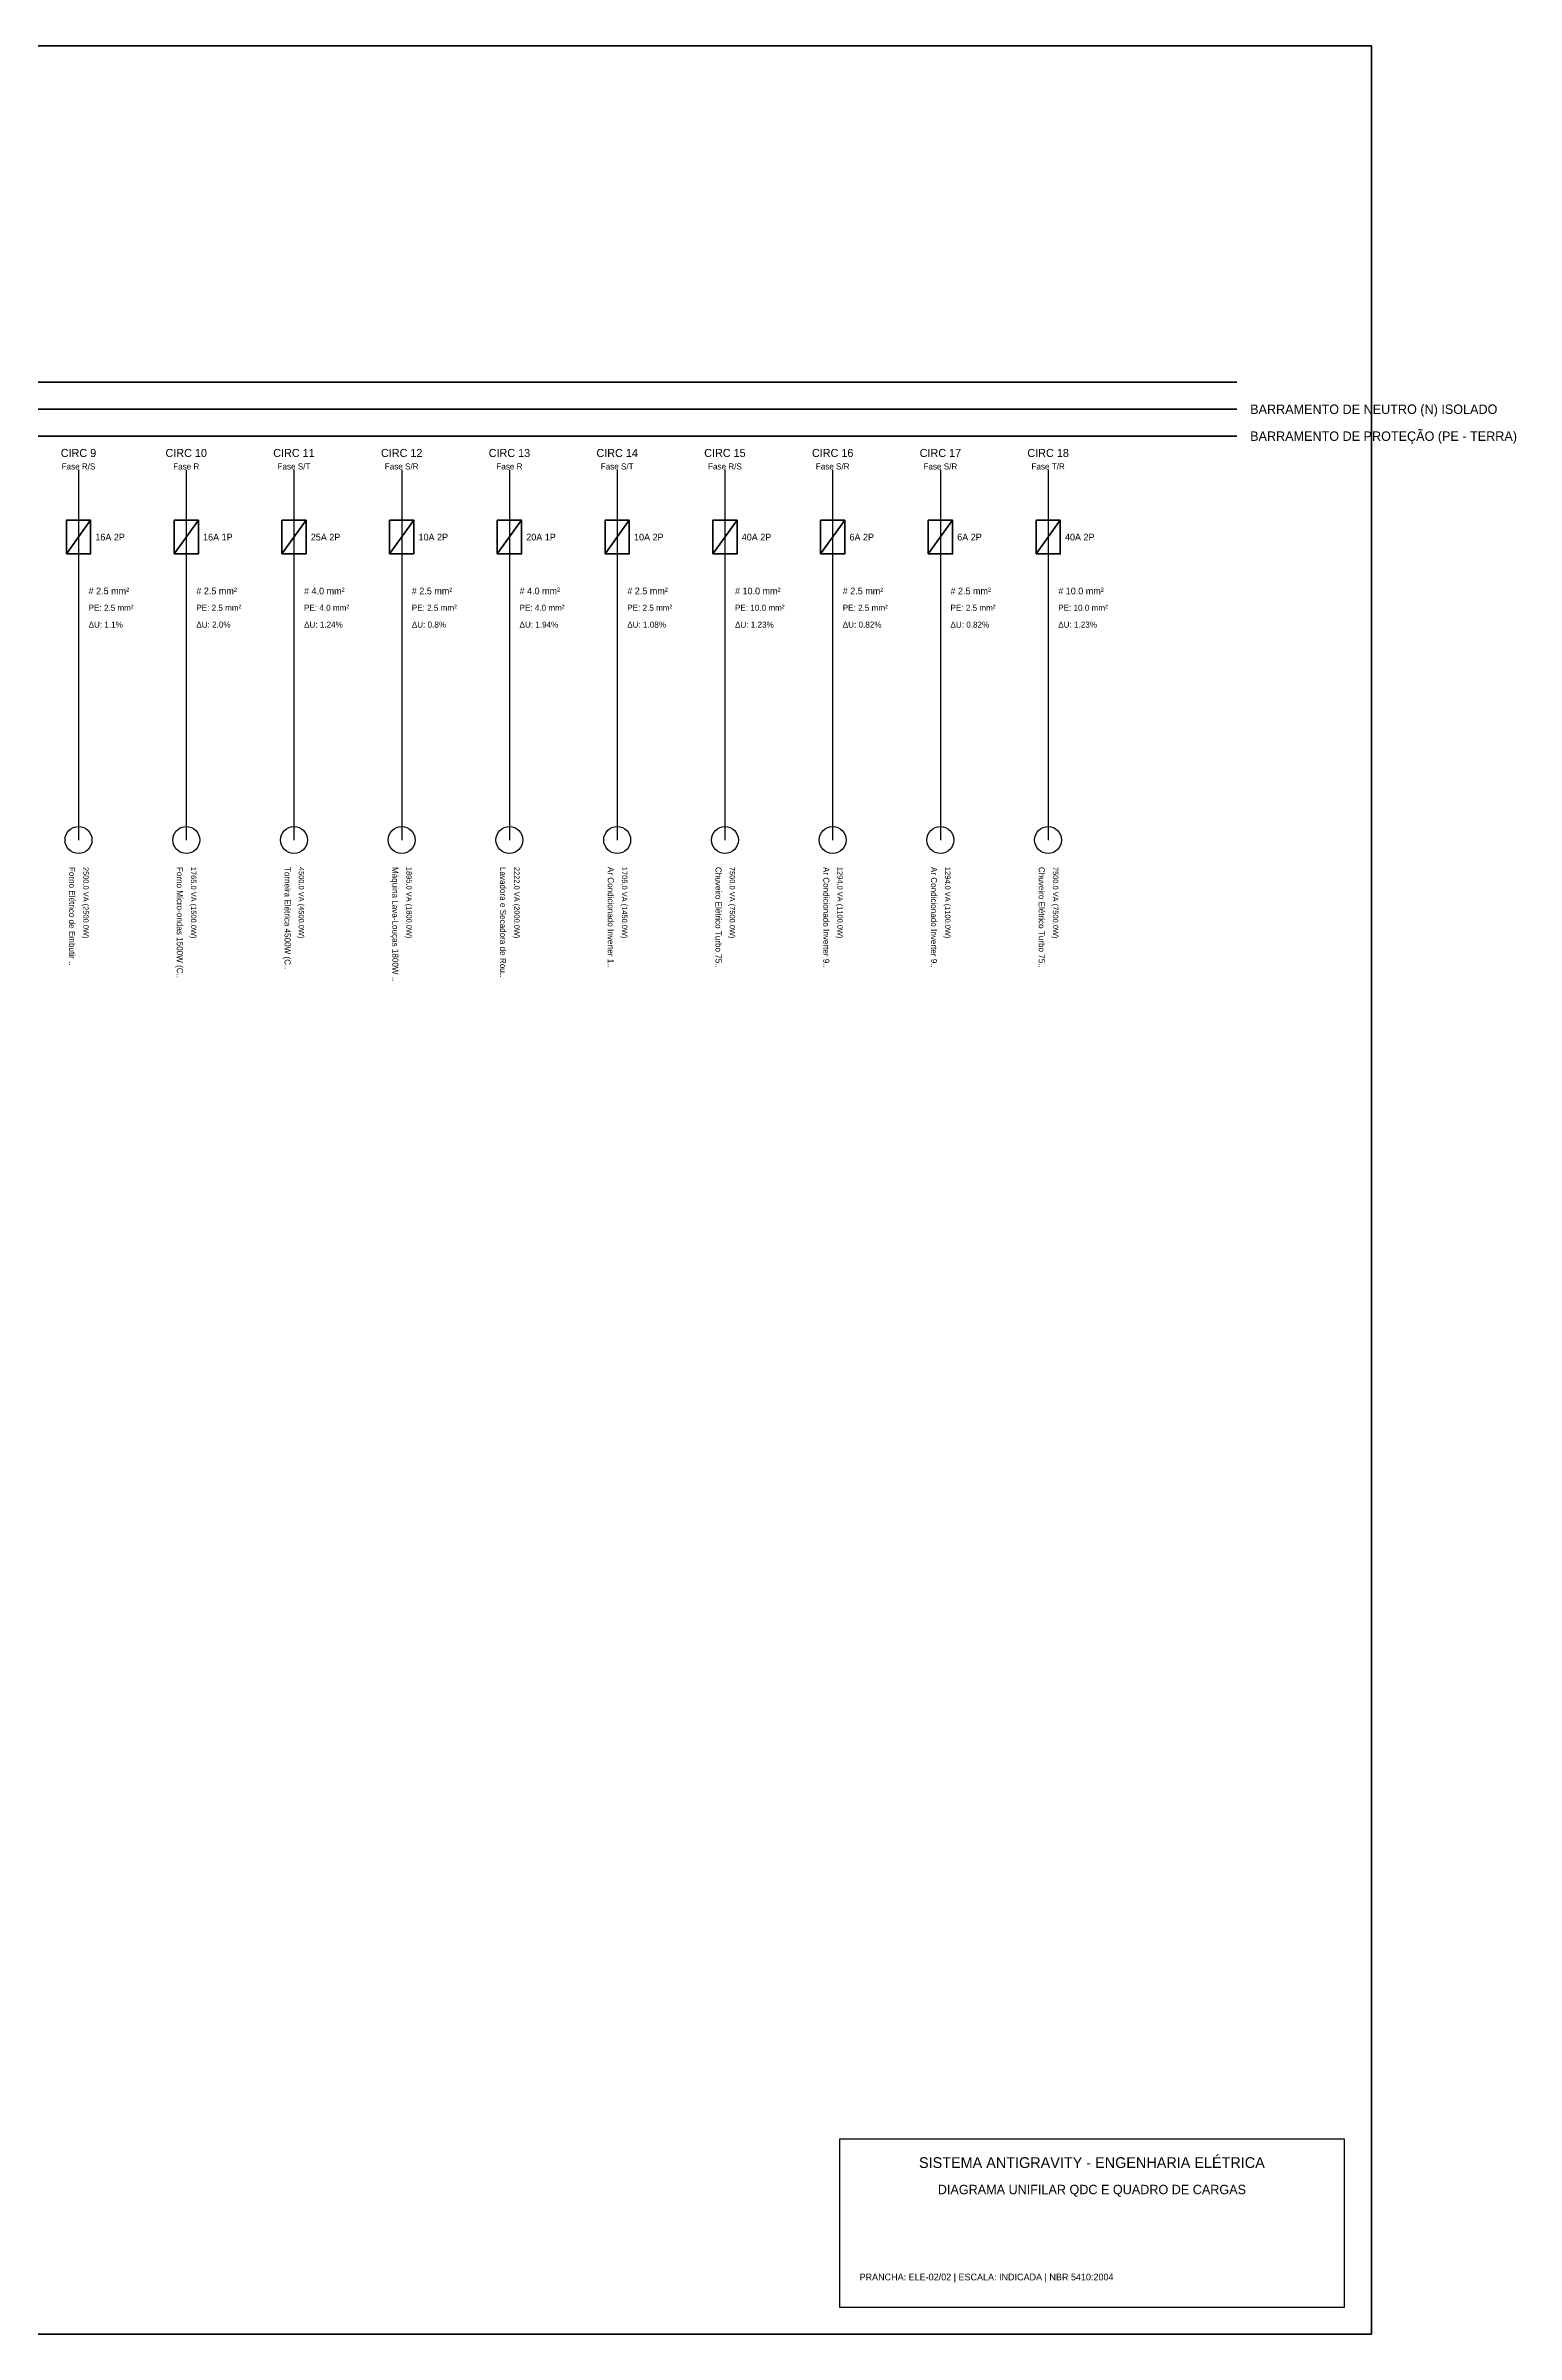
# Model space of a CAD drawing. Header units: metres. Extents: x -2 to 41, y -18.5 to 15.5.
# Drawn here: x 19.11 to 40.95, y -18.5 to 15.5 of the extents above; entities that cross this region are included whole.
import ezdxf
from ezdxf.enums import TextEntityAlignment as Align

# ---------------------------------------------------------------- set-up
doc = ezdxf.new("R2010")
doc.units = ezdxf.units.M
for name, color, linetype, lineweight in [('PRANCHA_CARIMBO', 7, 'Continuous', 25), ('PRANCHA_MOLDURA', 7, 'Continuous', 50), ('UNIFILAR_BARRAMENTOS', 4, 'Continuous', 50), ('UNIFILAR_CIRCUITOS', 7, 'Continuous', 30), ('UNIFILAR_DISJUNTORES', 2, 'Continuous', 40), ('UNIFILAR_TEXTOS', 7, 'Continuous', 20)]:
    doc.layers.add(name, color=color, linetype=linetype, lineweight=lineweight)

msp = doc.modelspace()

# ---------------------------------------------------------------- linework, layer by layer
at = {"layer": 'PRANCHA_CARIMBO'}
msp.add_lwpolyline([(30.9, -18.1), (38.4, -18.1), (38.4, -15.6), (30.9, -15.6), (30.9, -18.1)], close=True, dxfattribs=at)
at = {"layer": 'PRANCHA_MOLDURA'}
msp.add_lwpolyline([(-2, -18.5), (38.8, -18.5), (38.8, 15.5), (-2, 15.5), (-2, -18.5)], close=True, dxfattribs=at)
at = {"layer": 'UNIFILAR_BARRAMENTOS'}
for p, q in [((5, 10.5), (36.8, 10.5)), ((5, 10.1), (36.8, 10.1)), ((5, 9.7), (36.8, 9.7))]:
    msp.add_line(p, q, dxfattribs=at)
at = {"layer": 'UNIFILAR_CIRCUITOS'}
for p, q in [((19.6, 9.2), (19.6, 3.7)), ((21.2, 9.2), (21.2, 3.7)), ((22.8, 9.2), (22.8, 3.7)), ((24.4, 9.2), (24.4, 3.7)), ((26, 9.2), (26, 3.7)), ((27.6, 9.2), (27.6, 3.7)), ((29.2, 9.2), (29.2, 3.7)), ((30.8, 9.2), (30.8, 3.7)), ((32.4, 9.2), (32.4, 3.7)), ((34, 9.2), (34, 3.7))]:
    msp.add_line(p, q, dxfattribs=at)
for centre in [(19.6, 3.7), (21.2, 3.7), (22.8, 3.7), (24.4, 3.7), (26, 3.7), (27.6, 3.7), (29.2, 3.7), (30.8, 3.7), (32.4, 3.7), (34, 3.7)]:
    msp.add_circle(centre, 0.2, dxfattribs=at)
at = {"layer": 'UNIFILAR_DISJUNTORES'}
for p, q in [((19.42, 7.95), (19.78, 8.45)), ((21.02, 7.95), (21.38, 8.45)), ((22.62, 7.95), (22.98, 8.45)), ((24.22, 7.95), (24.58, 8.45)), ((25.82, 7.95), (26.18, 8.45)), ((27.42, 7.95), (27.78, 8.45)), ((29.02, 7.95), (29.38, 8.45)), ((30.62, 7.95), (30.98, 8.45)), ((32.22, 7.95), (32.58, 8.45)), ((33.82, 7.95), (34.18, 8.45))]:
    msp.add_line(p, q, dxfattribs=at)
for points in [[(19.42, 7.95), (19.78, 7.95), (19.78, 8.45), (19.42, 8.45), (19.42, 7.95)], [(21.02, 7.95), (21.38, 7.95), (21.38, 8.45), (21.02, 8.45), (21.02, 7.95)], [(22.62, 7.95), (22.98, 7.95), (22.98, 8.45), (22.62, 8.45), (22.62, 7.95)], [(24.22, 7.95), (24.58, 7.95), (24.58, 8.45), (24.22, 8.45), (24.22, 7.95)], [(25.82, 7.95), (26.18, 7.95), (26.18, 8.45), (25.82, 8.45), (25.82, 7.95)], [(27.42, 7.95), (27.78, 7.95), (27.78, 8.45), (27.42, 8.45), (27.42, 7.95)], [(29.02, 7.95), (29.38, 7.95), (29.38, 8.45), (29.02, 8.45), (29.02, 7.95)], [(30.62, 7.95), (30.98, 7.95), (30.98, 8.45), (30.62, 8.45), (30.62, 7.95)], [(32.22, 7.95), (32.58, 7.95), (32.58, 8.45), (32.22, 8.45), (32.22, 7.95)], [(33.82, 7.95), (34.18, 7.95), (34.18, 8.45), (33.82, 8.45), (33.82, 7.95)]]:
    msp.add_lwpolyline(points, close=True, dxfattribs=at)

# ---------------------------------------------------------------- texts
at = {"layer": 'PRANCHA_CARIMBO'}
for s, height, p in [('SISTEMA ANTIGRAVITY - ENGENHARIA ELÉTRICA', 0.16, (34.65, -15.95)), ('DIAGRAMA UNIFILAR QDC E QUADRO DE CARGAS', 0.14, (34.65, -16.35))]:
    msp.add_text(s, height=height, dxfattribs=at).set_placement(p, align=Align.MIDDLE_CENTER)
at = {"layer": 'UNIFILAR_TEXTOS'}
for s, height, p in [('BARRAMENTO DE NEUTRO (N) ISOLADO', 0.14, (37, 10.1)), ('BARRAMENTO DE PROTEÇÃO (PE - TERRA)', 0.14, (37, 9.7)), ('16A 2P', 0.1, (19.85, 8.2)), ('16A 1P', 0.1, (21.45, 8.2)), ('25A 2P', 0.1, (23.05, 8.2)), ('10A 2P', 0.1, (24.65, 8.2)), ('20A 1P', 0.1, (26.25, 8.2)), ('10A 2P', 0.1, (27.85, 8.2)), ('40A 2P', 0.1, (29.45, 8.2)), ('6A 2P', 0.1, (31.05, 8.2)), ('6A 2P', 0.1, (32.65, 8.2)), ('40A 2P', 0.1, (34.25, 8.2)), ('# 2.5 mm²', 0.1, (19.75, 7.4)), ('PE: 2.5 mm²', 0.09, (19.75, 7.15)), ('# 2.5 mm²', 0.1, (21.35, 7.4)), ('PE: 2.5 mm²', 0.09, (21.35, 7.15)), ('# 4.0 mm²', 0.1, (22.95, 7.4)), ('PE: 4.0 mm²', 0.09, (22.95, 7.15)), ('# 2.5 mm²', 0.1, (24.55, 7.4)), ('PE: 2.5 mm²', 0.09, (24.55, 7.15)), ('# 4.0 mm²', 0.1, (26.15, 7.4)), ('PE: 4.0 mm²', 0.09, (26.15, 7.15)), ('# 2.5 mm²', 0.1, (27.75, 7.4)), ('PE: 2.5 mm²', 0.09, (27.75, 7.15)), ('# 10.0 mm²', 0.1, (29.35, 7.4)), ('PE: 10.0 mm²', 0.09, (29.35, 7.15)), ('# 2.5 mm²', 0.1, (30.95, 7.4)), ('PE: 2.5 mm²', 0.09, (30.95, 7.15)), ('# 2.5 mm²', 0.1, (32.55, 7.4)), ('PE: 2.5 mm²', 0.09, (32.55, 7.15)), ('# 10.0 mm²', 0.1, (34.15, 7.4)), ('PE: 10.0 mm²', 0.09, (34.15, 7.15)), ('ΔU: 1.1%', 0.09, (19.75, 6.9)), ('ΔU: 2.0%', 0.09, (21.35, 6.9)), ('ΔU: 1.24%', 0.09, (22.95, 6.9)), ('ΔU: 0.8%', 0.09, (24.55, 6.9)), ('ΔU: 1.94%', 0.09, (26.15, 6.9)), ('ΔU: 1.08%', 0.09, (27.75, 6.9)), ('ΔU: 1.23%', 0.09, (29.35, 6.9)), ('ΔU: 0.82%', 0.09, (30.95, 6.9)), ('ΔU: 0.82%', 0.09, (32.55, 6.9)), ('ΔU: 1.23%', 0.09, (34.15, 6.9)), ('PRANCHA: ELE-02/02 | ESCALA: INDICADA | NBR 5410:2004', 0.1, (31.2, -17.65))]:
    msp.add_text(s, height=height, dxfattribs=at).set_placement(p, align=Align.MIDDLE_LEFT)
for s, height, p in [('CIRC 9', 0.12, (19.6, 9.45)), ('Fase R/S', 0.09, (19.6, 9.25)), ('CIRC 10', 0.12, (21.2, 9.45)), ('Fase R', 0.09, (21.2, 9.25)), ('CIRC 11', 0.12, (22.8, 9.45)), ('Fase S/T', 0.09, (22.8, 9.25)), ('CIRC 12', 0.12, (24.4, 9.45)), ('Fase S/R', 0.09, (24.4, 9.25)), ('CIRC 13', 0.12, (26, 9.45)), ('Fase R', 0.09, (26, 9.25)), ('CIRC 14', 0.12, (27.6, 9.45)), ('Fase S/T', 0.09, (27.6, 9.25)), ('CIRC 15', 0.12, (29.2, 9.45)), ('Fase R/S', 0.09, (29.2, 9.25)), ('CIRC 16', 0.12, (30.8, 9.45)), ('Fase S/R', 0.09, (30.8, 9.25)), ('CIRC 17', 0.12, (32.4, 9.45)), ('Fase S/R', 0.09, (32.4, 9.25)), ('CIRC 18', 0.12, (34, 9.45)), ('Fase T/R', 0.09, (34, 9.25))]:
    msp.add_text(s, height=height, dxfattribs=at).set_placement(p, align=Align.MIDDLE_CENTER)
for s, height, p in [('Forno Elétrico de Embutir ..', 0.09, (19.55, 3.3)), ('2500.0 VA (2500.0W)', 0.08, (19.75, 3.3)), ('Forno Micro-ondas 1500W (C..', 0.09, (21.15, 3.3)), ('1765.0 VA (1500.0W)', 0.08, (21.35, 3.3)), ('Torneira Elétrica 4500W (C..', 0.09, (22.75, 3.3)), ('4500.0 VA (4500.0W)', 0.08, (22.95, 3.3)), ('Máquina Lava-Louças 1800W ..', 0.09, (24.35, 3.3)), ('1895.0 VA (1800.0W)', 0.08, (24.55, 3.3)), ('Lavadora e Secadora de Rou..', 0.09, (25.95, 3.3)), ('2222.0 VA (2000.0W)', 0.08, (26.15, 3.3)), ('Ar Condicionado Inverter 1..', 0.09, (27.55, 3.3)), ('1705.0 VA (1450.0W)', 0.08, (27.75, 3.3)), ('Chuveiro Elétrico Turbo 75..', 0.09, (29.15, 3.3)), ('7500.0 VA (7500.0W)', 0.08, (29.35, 3.3)), ('Ar Condicionado Inverter 9..', 0.09, (30.75, 3.3)), ('1294.0 VA (1100.0W)', 0.08, (30.95, 3.3)), ('Ar Condicionado Inverter 9..', 0.09, (32.35, 3.3)), ('1294.0 VA (1100.0W)', 0.08, (32.55, 3.3)), ('Chuveiro Elétrico Turbo 75..', 0.09, (33.95, 3.3)), ('7500.0 VA (7500.0W)', 0.08, (34.15, 3.3))]:
    msp.add_text(s, height=height, rotation=270, dxfattribs=at).set_placement(p, align=Align.TOP_LEFT)

doc.saveas('drawing.dxf')
